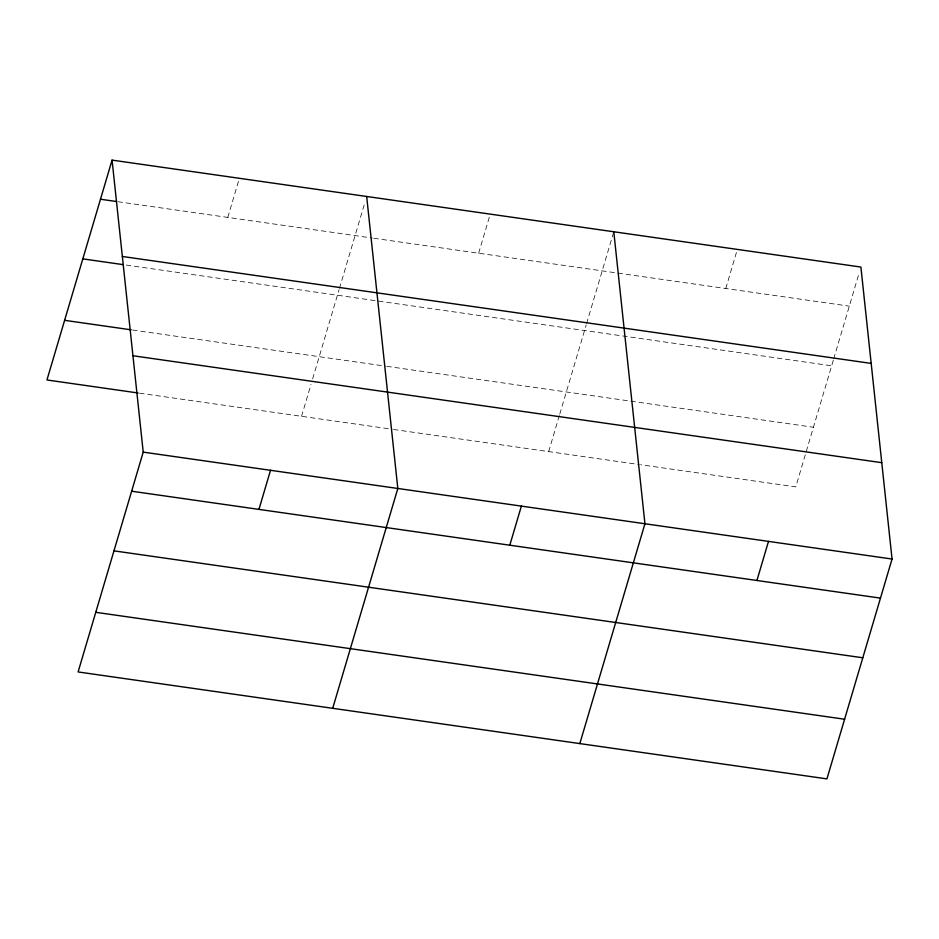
<?xml version="1.0" encoding="UTF-8"?>
<svg xmlns="http://www.w3.org/2000/svg" width="939" height="939" viewBox="0 0 939 939"><rect width="100%" height="100%" fill="white"/><g stroke="black" fill="none" stroke-linecap="round" stroke-linejoin="round"><path stroke-width="0.7" stroke-dasharray="4.7 3.52" d="M227.79 217.402L239.375 178.304M301.548 416.317L310.997 384.415M312.64 378.875L339.061 289.682M339.472 288.296L365.013 202.061M478.644 253.225L490.228 214.115M548.669 451.6L559.351 415.543M559.761 414.158L586.182 324.964M586.593 323.579L613.367 233.154M725.765 288.508L737.338 249.41M833.292 360.247L795.779 486.883L640.609 464.735M833.703 358.862L859.244 272.639M117.845 201.709L372.325 238.048M373.769 238.248L849.314 306.149M126.213 265.068L831.649 365.799M132.61 330.035L385.307 366.116M386.739 366.316L813.444 427.245M139.535 393.183L392.068 429.24M393.5 429.452L639.177 464.523"/><path stroke-width="1.41" d="M112.07 160.123L143.221 452.117L78.101 671.948L826.93 778.877L892.05 559.034L860.899 267.052L112.07 160.123L46.95 379.966L138.092 392.983M258.941 509.396L270.526 470.286M332.699 708.311L397.819 488.468L366.668 196.474M509.795 545.207L521.38 506.109M579.821 743.594L644.94 523.751L613.789 231.769M756.916 580.49L768.489 541.392M100.485 199.232L116.401 201.498M122.352 256.476L871.181 363.405M82.82 258.871L123.326 264.657M64.615 320.328L131.167 329.824M132.939 355.752L881.768 462.681M143.221 452.117L892.05 559.034M131.636 491.214L880.465 598.131M113.971 550.853L862.8 657.781M95.766 612.31L844.595 719.227"/></g></svg>
